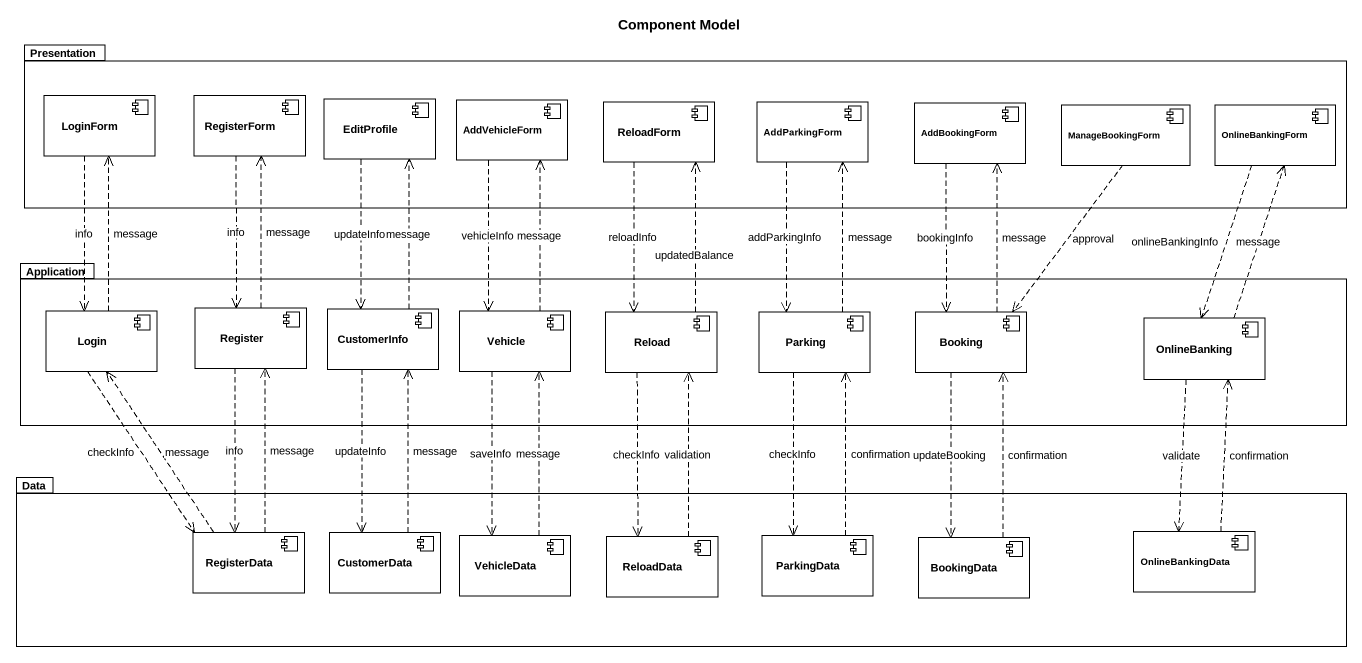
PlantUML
@startuml
title Component Model
package Presentation {
  component LoginForm
  component RegisterForm
  component EditProfile
  component AddVehicleForm
  component ReloadForm
  component AddParkingForm
  component AddBookingForm
  component ManageBookingForm
  component OnlineBankingForm
}
package Application {
  component Login
  component Register
  component CustomerInfo
  component Vehicle
  component Reload
  component Parking
  component Booking
  component OnlineBanking
}
package Data {
  component RegisterData
  component CustomerData
  component VehicleData
  component ReloadData
  component ParkingData
  component BookingData
  component OnlineBankingData
}
LoginForm ..> Login : info
RegisterForm ..> Register : info
EditProfile ..> CustomerInfo : updateInfo
AddVehicleForm ..> Vehicle : vehicleInfo
ReloadForm ..> Reload : reloadInfo
AddParkingForm ..> Parking : addParkingInfo
AddBookingForm ..> Booking : bookingInfo
ManageBookingForm ..> Booking : approval
OnlineBankingForm ..> OnlineBanking : onlineBankingInfo
Login .up.> LoginForm : message
Login ..> RegisterData : checkInfo
Register .up.> RegisterForm : message
Register ..> RegisterData : info
CustomerInfo .up.> EditProfile : message
CustomerInfo ..> CustomerData : updateInfo
Vehicle .up.> AddVehicleForm : message
Vehicle ..> VehicleData : saveInfo
Reload .up.> ReloadForm : updatedBalance
Reload ..> ReloadData : checkInfo
Parking .up.> AddParkingForm : message
Parking ..> ParkingData : checkInfo
Booking .up.> AddBookingForm : message
Booking ..> BookingData : updateBooking
OnlineBanking .up.> OnlineBankingForm : message
OnlineBanking ..> OnlineBankingData : validate
RegisterData .up.> Login : message
RegisterData .up.> Register : message
CustomerData .up.> CustomerInfo : message
VehicleData .up.> Vehicle : message
ReloadData .up.> Reload : validation
ParkingData .up.> Parking : confirmation
BookingData .up.> Booking : confirmation
OnlineBankingData .up.> OnlineBanking : confirmation
@enduml
